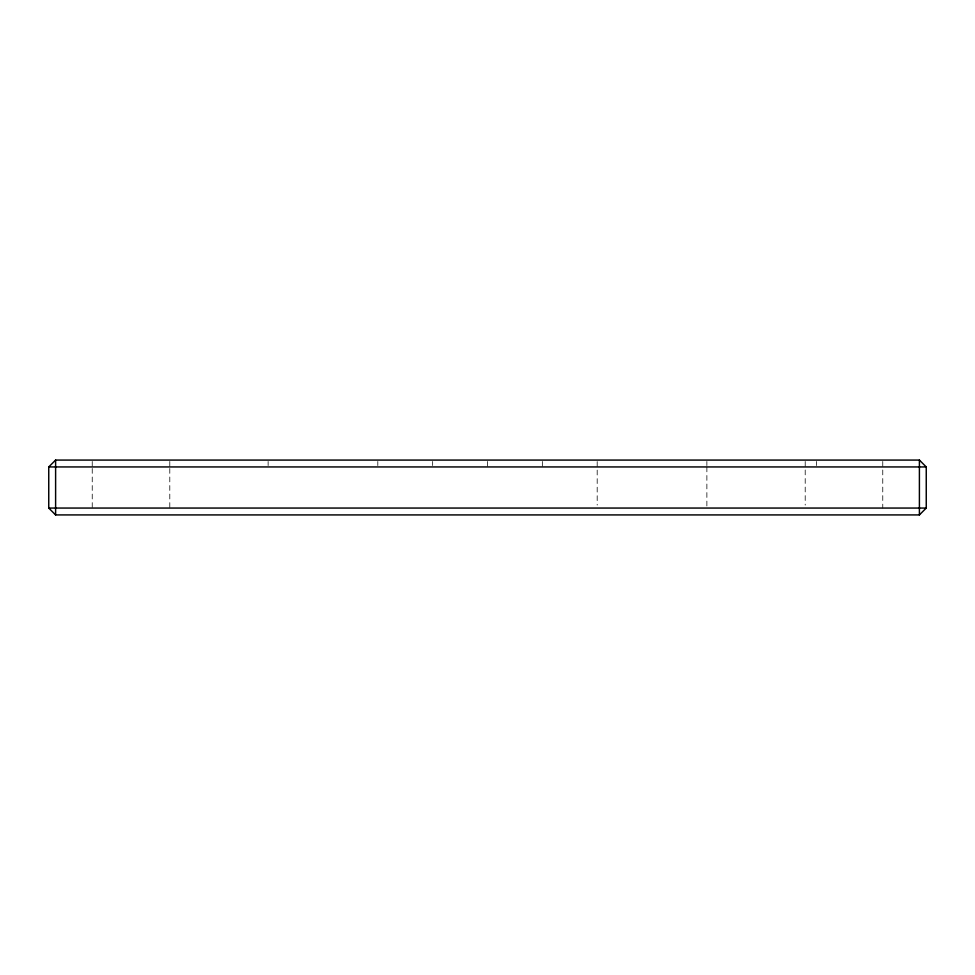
<?xml version="1.0" encoding="UTF-8"?>
<svg xmlns="http://www.w3.org/2000/svg" width="975" height="975" viewBox="0 0 975 975"><rect width="100%" height="100%" fill="white"/><g stroke="black" fill="none" stroke-linecap="round" stroke-linejoin="round"><path stroke-width="0.73" stroke-dasharray="4.88 3.66" d="M882.765 461.455L882.765 508.06M816.562 461.455L816.562 465.562M805.204 461.455L805.204 505.062M706.875 461.455L706.875 465.562M706.875 466.94L706.875 506.537M597.188 461.577L597.188 505.062M542.344 461.455L542.344 466.94M487.5 461.455L487.5 466.94M432.656 461.455L432.656 465.562M377.812 461.455L377.812 465.562M268.125 461.455L268.125 465.562M169.796 461.455L169.796 466.94M169.796 468.463L169.796 508.06M92.235 461.455L92.235 466.94M92.235 468.463L92.235 508.06"/><path stroke-width="1.46" d="M48.75 466.94L55.599 460.078L919.401 460.078L926.25 466.94L926.25 508.06L919.388 514.922L55.599 514.922L48.75 508.06L48.75 466.94L926.25 466.94M48.75 508.06L926.25 508.06M919.401 460.078L919.401 514.922M55.612 460.078L55.612 514.922"/></g></svg>
